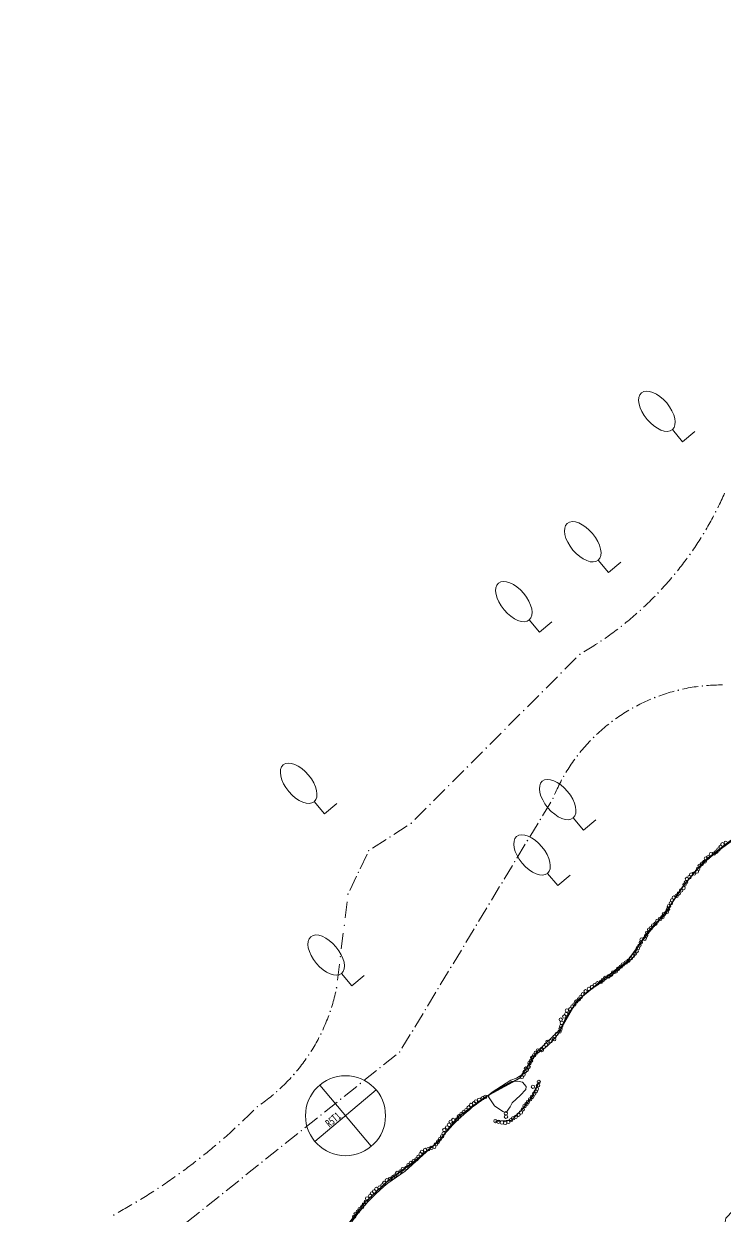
# Model space of a CAD drawing. Header units: metres. Extents: x -10443 to -4073, y -33280 to -26846.
# Drawn here: x -7335.88 to -7313.97, y -29017.2 to -28979.95 of the extents above; entities that cross this region are included whole.
import ezdxf
from ezdxf.enums import TextEntityAlignment as Align

# ---------------------------------------------------------------- set-up
doc = ezdxf.new("R2010")
doc.units = ezdxf.units.M
doc.header["$MEASUREMENT"] = 0
doc.linetypes.add('CONTINUOUS_1', pattern=[0])
doc.linetypes.add('CONTINUOUS_2', pattern=[0])
doc.layers.add('R6護岸構造(杭1列)', color=2, linetype='CONTINUOUS')
doc.layers.add('R6護岸構造(石組・玉石)', color=5, linetype='CONTINUOUS')
for name, color, linetype, lineweight in [('園路', 241, 'CONTINUOUS_2', 18), ('基準点', 254, 'CONTINUOUS_2', 18), ('木', 254, 'CONTINUOUS_2', 18), ('木材', 241, 'CONTINUOUS_2', 18), ('石', 241, 'CONTINUOUS_2', 18), ('護岸', 241, 'CONTINUOUS_2', 18)]:
    doc.layers.add(name, color=color, linetype=linetype, lineweight=lineweight)
doc.styles.add('MS Gothic', font='MS Gothic.ttf')

msp = doc.modelspace()

# ---------------------------------------------------------------- hatches: boundary and pattern name
at = {"layer": '園路', "linetype": 'CONTINUOUS_1', "lineweight": 18}
for points in [[(-7314.255, -28995.194, 1), (-7314.27, -28995.194, 1)], [(-7314.635, -28995.875, 1), (-7314.65, -28995.875, 1)], [(-7315.064, -28996.526, 1), (-7315.079, -28996.526, 1)], [(-7315.537, -28997.144, 1), (-7315.552, -28997.144, 1)], [(-7316.055, -28997.727, 1), (-7316.07, -28997.727, 1)], [(-7316.612, -28998.271, 1), (-7316.627, -28998.271, 1)], [(-7317.208, -28998.774, 1), (-7317.223, -28998.774, 1)], [(-7317.838, -28999.233, 1), (-7317.853, -28999.233, 1)], [(-7318.499, -28999.645, 1), (-7318.514, -28999.645, 1)], [(-7319.085, -29000.231, 1), (-7319.1, -29000.231, 1)], [(-7314.674, -29000.635, 1), (-7314.689, -29000.635, 1)], [(-7319.671, -29000.818, 1), (-7319.686, -29000.818, 1)], [(-7316.158, -29000.998, 1), (-7316.173, -29000.998, 1)], [(-7315.428, -29000.767, 1), (-7315.443, -29000.767, 1)], [(-7316.851, -29001.326, 1), (-7316.866, -29001.326, 1)], [(-7320.256, -29001.404, 1), (-7320.271, -29001.404, 1)], [(-7317.492, -29001.744, 1), (-7317.507, -29001.744, 1)], [(-7320.842, -29001.991, 1), (-7320.857, -29001.991, 1)], [(-7318.072, -29002.245, 1), (-7318.087, -29002.245, 1)], [(-7321.428, -29002.577, 1), (-7321.443, -29002.577, 1)], [(-7318.579, -29002.819, 1), (-7318.594, -29002.819, 1)], [(-7322.013, -29003.164, 1), (-7322.028, -29003.164, 1)], [(-7319.004, -29003.457, 1), (-7319.019, -29003.457, 1)], [(-7322.599, -29003.75, 1), (-7322.614, -29003.75, 1)], [(-7323.185, -29004.337, 1), (-7323.2, -29004.337, 1)], [(-7319.34, -29004.145, 1), (-7319.355, -29004.145, 1)], [(-7323.77, -29004.923, 1), (-7323.785, -29004.923, 1)], [(-7319.739, -29004.806, 1), (-7319.754, -29004.806, 1)], [(-7324.433, -29005.352, 1), (-7324.448, -29005.352, 1)], [(-7320.138, -29005.466, 1), (-7320.153, -29005.466, 1)], [(-7325.097, -29005.78, 1), (-7325.112, -29005.78, 1)], [(-7320.537, -29006.127, 1), (-7320.552, -29006.127, 1)], [(-7325.42, -29006.46, 1), (-7325.435, -29006.46, 1)], [(-7320.936, -29006.788, 1), (-7320.951, -29006.788, 1)], [(-7325.743, -29007.14, 1), (-7325.758, -29007.14, 1)], [(-7321.335, -29007.448, 1), (-7321.35, -29007.448, 1)], [(-7325.863, -29008.115, 1), (-7325.878, -29008.115, 1)], [(-7321.734, -29008.109, 1), (-7321.749, -29008.109, 1)], [(-7322.133, -29008.769, 1), (-7322.148, -29008.769, 1)], [(-7325.983, -29009.091, 1), (-7325.998, -29009.091, 1)], [(-7322.532, -29009.43, 1), (-7322.547, -29009.43, 1)], [(-7326.103, -29010.066, 1), (-7326.118, -29010.066, 1)], [(-7322.931, -29010.091, 1), (-7322.946, -29010.091, 1)], [(-7326.301, -29010.803, 1), (-7326.316, -29010.803, 1)], [(-7323.33, -29010.751, 1), (-7323.345, -29010.751, 1)], [(-7323.729, -29011.412, 1), (-7323.744, -29011.412, 1)], [(-7326.593, -29011.507, 1), (-7326.608, -29011.507, 1)], [(-7326.974, -29012.167, 1), (-7326.989, -29012.167, 1)], [(-7324.129, -29012.072, 1), (-7324.144, -29012.072, 1)], [(-7327.437, -29012.773, 1), (-7327.452, -29012.773, 1)], [(-7324.743, -29012.564, 1), (-7324.758, -29012.564, 1)], [(-7325.358, -29013.055, 1), (-7325.373, -29013.055, 1)], [(-7327.975, -29013.314, 1), (-7327.99, -29013.314, 1)], [(-7325.973, -29013.547, 1), (-7325.988, -29013.547, 1)], [(-7328.579, -29013.78, 1), (-7328.594, -29013.78, 1)], [(-7326.588, -29014.038, 1), (-7326.603, -29014.038, 1)], [(-7329.155, -29014.342, 1), (-7329.17, -29014.342, 1)], [(-7327.202, -29014.529, 1), (-7327.217, -29014.529, 1)], [(-7329.755, -29014.88, 1), (-7329.77, -29014.88, 1)], [(-7327.817, -29015.021, 1), (-7327.832, -29015.021, 1)], [(-7330.377, -29015.391, 1), (-7330.392, -29015.391, 1)], [(-7328.432, -29015.512, 1), (-7328.447, -29015.512, 1)], [(-7331.019, -29015.876, 1), (-7331.034, -29015.876, 1)], [(-7329.047, -29016.004, 1), (-7329.062, -29016.004, 1)], [(-7331.682, -29016.334, 1), (-7331.697, -29016.334, 1)], [(-7329.661, -29016.495, 1), (-7329.676, -29016.495, 1)], [(-7332.364, -29016.763, 1), (-7332.379, -29016.763, 1)], [(-7330.276, -29016.986, 1), (-7330.291, -29016.986, 1)], [(-7333.063, -29017.162, 1), (-7333.078, -29017.162, 1)]]:
    msp.add_hatch(color=256, dxfattribs=at).paths.add_polyline_path(points, flags=0)

# ---------------------------------------------------------------- linework, layer by layer
at = {"layer": 'R6護岸構造(杭1列)', "linetype": 'ByBlock'}
for points in [[(-7320.369, -29012.876), (-7319.825, -29012.036), (-7319.103, -29011.344), (-7318.607, -29010.476), (-7317.835, -29009.841), (-7317.03, -29009.248), (-7316.438, -29008.442), (-7315.797, -29007.674), (-7315.242, -29006.842), (-7314.592, -29006.082), (-7313.805, -29005.466), (-7312.93, -29004.981), (-7311.965, -29004.719), (-7311.048, -29004.319), (-7310.691, -29004.033)], [(-7321.147, -29014.231), (-7320.648, -29014.203), (-7320.294, -29013.85), (-7319.985, -29013.457), (-7319.777, -29013.002)], [(-7332.401, -29021.906), (-7331.438, -29021.635), (-7330.52, -29021.237), (-7329.732, -29020.622), (-7328.908, -29020.056), (-7328.066, -29019.516), (-7327.386, -29018.783), (-7326.666, -29018.088), (-7325.819, -29017.557), (-7325.216, -29016.759), (-7324.483, -29016.079), (-7323.683, -29015.478), (-7322.908, -29014.847), (-7322.282, -29014.067), (-7321.473, -29013.479), (-7321.334, -29013.401)]]:
    msp.add_lwpolyline(points, dxfattribs=at)
at = {"layer": 'R6護岸構造(石組・玉石)', "linetype": 'ByBlock'}
msp.add_lwpolyline([(-7321.334, -29013.401), (-7320.369, -29012.876)], dxfattribs=at)
at = {"layer": '園路', "linetype": 'CONTINUOUS_1', "lineweight": 18}
for p, q in [((-7318.623, -28999.761), (-7318.976, -29000.115)), ((-7319.209, -29000.348), (-7319.562, -29000.701)), ((-7319.794, -29000.934), (-7320.148, -29001.288)), ((-7320.38, -29001.521), (-7320.733, -29001.874)), ((-7320.966, -29002.107), (-7321.319, -29002.461)), ((-7321.551, -29002.694), (-7321.905, -29003.048)), ((-7322.137, -29003.28), (-7322.49, -29003.634)), ((-7322.723, -29003.867), (-7323.076, -29004.221)), ((-7319.676, -29004.69), (-7319.417, -29004.262)), ((-7323.308, -29004.453), (-7323.662, -29004.807)), ((-7323.899, -29005.002), (-7324.319, -29005.273)), ((-7320.075, -29005.35), (-7319.816, -29004.922)), ((-7324.563, -29005.43), (-7324.983, -29005.701)), ((-7320.474, -29006.011), (-7320.215, -29005.583)), ((-7325.158, -29005.894), (-7325.373, -29006.345)), ((-7325.482, -29006.574), (-7325.696, -29007.026)), ((-7320.873, -29006.671), (-7320.615, -29006.243)), ((-7321.272, -29007.332), (-7321.014, -29006.904)), ((-7325.78, -29007.38), (-7325.841, -29007.876)), ((-7321.671, -29007.993), (-7321.413, -29007.565)), ((-7325.9, -29008.355), (-7325.961, -29008.851)), ((-7322.07, -29008.653), (-7321.812, -29008.225)), ((-7322.469, -29009.314), (-7322.211, -29008.886)), ((-7326.02, -29009.33), (-7326.081, -29009.827)), ((-7322.869, -29009.974), (-7322.61, -29009.546)), ((-7323.268, -29010.635), (-7323.009, -29010.207)), ((-7323.667, -29011.296), (-7323.408, -29010.868)), ((-7324.066, -29011.956), (-7323.807, -29011.528)), ((-7324.639, -29012.474), (-7324.248, -29012.162)), ((-7325.253, -29012.966), (-7324.863, -29012.653)), ((-7325.868, -29013.457), (-7325.478, -29013.145)), ((-7326.483, -29013.948), (-7326.092, -29013.636)), ((-7327.098, -29014.44), (-7326.707, -29014.128)), ((-7327.713, -29014.931), (-7327.322, -29014.619)), ((-7328.327, -29015.423), (-7327.937, -29015.11)), ((-7328.942, -29015.914), (-7328.552, -29015.602)), ((-7329.557, -29016.405), (-7329.166, -29016.093)), ((-7330.172, -29016.897), (-7329.781, -29016.585)), ((-7330.786, -29017.388), (-7330.396, -29017.076))]:
    msp.add_line(p, q, dxfattribs=at)
for centre in [(-7314.263, -28995.194), (-7314.643, -28995.875), (-7315.071, -28996.526), (-7315.545, -28997.144), (-7316.062, -28997.727), (-7316.62, -28998.271), (-7317.215, -28998.774), (-7317.845, -28999.233), (-7318.507, -28999.645), (-7319.093, -29000.231), (-7314.681, -29000.635), (-7319.678, -29000.818), (-7316.166, -29000.998), (-7315.436, -29000.767), (-7316.858, -29001.326), (-7320.264, -29001.404), (-7317.5, -29001.744), (-7320.85, -29001.991), (-7318.08, -29002.245), (-7321.435, -29002.577), (-7318.587, -29002.819), (-7322.021, -29003.164), (-7319.012, -29003.457), (-7322.607, -29003.75), (-7323.192, -29004.337), (-7319.347, -29004.145), (-7323.778, -29004.923), (-7319.746, -29004.806), (-7324.441, -29005.352), (-7320.145, -29005.466), (-7325.104, -29005.78), (-7320.544, -29006.127), (-7325.427, -29006.46), (-7320.943, -29006.788), (-7325.751, -29007.14), (-7321.342, -29007.448), (-7325.87, -29008.115), (-7321.742, -29008.109), (-7322.141, -29008.769), (-7325.99, -29009.091), (-7322.54, -29009.43), (-7326.11, -29010.066), (-7322.939, -29010.091), (-7326.309, -29010.803), (-7323.338, -29010.751), (-7323.737, -29011.412), (-7326.601, -29011.507), (-7326.982, -29012.167), (-7324.136, -29012.072), (-7327.445, -29012.773), (-7324.751, -29012.564), (-7325.366, -29013.055), (-7327.983, -29013.314), (-7325.98, -29013.547), (-7328.586, -29013.78), (-7326.595, -29014.038), (-7329.162, -29014.342), (-7327.21, -29014.529), (-7329.762, -29014.88), (-7327.825, -29015.021), (-7330.384, -29015.391), (-7328.439, -29015.512), (-7331.027, -29015.876), (-7329.054, -29016.004), (-7331.69, -29016.334), (-7329.669, -29016.495), (-7332.371, -29016.763), (-7330.284, -29016.986), (-7333.071, -29017.162)]:
    msp.add_circle(centre, 0.0075, dxfattribs=at)
for centre, radius, start, end in [((-7323.897, -28990.255), 10.826, 333.597, 336.2432), ((-7323.897, -28990.255), 10.826, 329.472, 332.1182), ((-7323.897, -28990.255), 10.826, 325.347, 327.9932), ((-7323.897, -28990.255), 10.826, 321.222, 323.8681), ((-7323.897, -28990.255), 10.826, 317.097, 319.7431), ((-7323.897, -28990.255), 10.826, 312.972, 315.6181), ((-7323.897, -28990.255), 10.826, 308.847, 311.4931), ((-7323.897, -28990.255), 10.826, 304.722, 307.3681), ((-7323.897, -28990.255), 10.826, 300.5969, 303.2431), ((-7314.088, -29006.28), 5.676, 89.6037, 94.6512), ((-7314.088, -29006.28), 5.676, 105.0808, 110.1282), ((-7314.088, -29006.28), 5.676, 97.3423, 102.3897), ((-7314.088, -29006.28), 5.676, 112.8193, 117.8668), ((-7314.088, -29006.28), 5.676, 120.5579, 125.6053), ((-7314.088, -29006.28), 5.676, 128.2964, 133.3438), ((-7314.088, -29006.28), 5.676, 136.0349, 141.0824), ((-7314.088, -29006.28), 5.676, 143.7735, 148.8209), ((-7314.088, -29006.28), 5.676, 151.512, 156.5594), ((-7331.868, -29008.909), 5.873, 342.4763, 347.3542), ((-7331.868, -29008.909), 5.873, 335.0323, 339.9102), ((-7331.868, -29008.909), 5.873, 327.5882, 332.4661), ((-7331.868, -29008.909), 5.873, 320.1441, 325.022), ((-7331.868, -29008.909), 5.873, 312.7, 317.5779), ((-7331.868, -29008.909), 5.873, 305.256, 310.1339), ((-7342.165, -29000.441), 19.034, 313.5467, 315.0518), ((-7342.165, -29000.441), 19.034, 311.1224, 312.6274), ((-7342.165, -29000.441), 19.034, 308.6981, 310.2031), ((-7342.165, -29000.441), 19.034, 306.2737, 307.7788), ((-7342.165, -29000.441), 19.034, 303.8494, 305.3545), ((-7342.165, -29000.441), 19.034, 301.4251, 302.9302), ((-7342.165, -29000.441), 19.034, 299.0008, 300.5058)]:
    msp.add_arc(centre, radius, start, end, dxfattribs=at)
at = {"layer": '基準点', "linetype": 'CONTINUOUS_2', "lineweight": 18}
for p, q in [((-7326.788, -29014.865), (-7324.873, -29013.258)), ((-7325.027, -29015.019), (-7326.634, -29013.104))]:
    msp.add_line(p, q, dxfattribs=at)
msp.add_circle((-7325.83, -29014.062), 1.25, dxfattribs=at)
at = {"layer": '木', "linetype": 'CONTINUOUS_1', "lineweight": 18}
for p, q in [((-7315.297, -28993.009), (-7315.618, -28992.626)), ((-7314.914, -28992.688), (-7315.297, -28993.009)), ((-7317.615, -28997.089), (-7317.936, -28996.706)), ((-7317.232, -28996.768), (-7317.615, -28997.089)), ((-7319.767, -28998.957), (-7320.088, -28998.574)), ((-7319.384, -28998.635), (-7319.767, -28998.957)), ((-7326.489, -29004.633), (-7326.811, -29004.25)), ((-7326.106, -29004.312), (-7326.489, -29004.633)), ((-7318.397, -29005.143), (-7318.718, -29004.76)), ((-7318.014, -29004.821), (-7318.397, -29005.143)), ((-7319.198, -29006.873), (-7319.52, -29006.49)), ((-7318.815, -29006.551), (-7319.198, -29006.873)), ((-7325.631, -29010.003), (-7325.953, -29009.62)), ((-7325.248, -29009.681), (-7325.631, -29010.003))]:
    msp.add_line(p, q, dxfattribs=at)
for centre in [(-7316.1, -28992.051), (-7318.418, -28996.132), (-7320.57, -28997.999), (-7327.293, -29003.676), (-7319.2, -29004.185), (-7320.002, -29005.915), (-7326.435, -29009.045)]:
    msp.add_ellipse(centre, major_axis=(-0.482, 0.575), ratio=0.533333, dxfattribs=at)
at = {"layer": '木材', "linetype": 'CONTINUOUS_2', "lineweight": 18}
for centre in [(-7314.412, -29005.891), (-7314.316, -29005.873), (-7314.244, -29005.814), (-7314.176, -29005.744), (-7314.111, -29005.665), (-7314.051, -29005.583), (-7313.949, -29005.533), (-7314.765, -29006.26), (-7314.69, -29006.187), (-7314.608, -29006.122), (-7314.566, -29006.027), (-7314.498, -29005.986), (-7315.083, -29006.61), (-7315.031, -29006.532), (-7314.941, -29006.497), (-7314.854, -29006.432), (-7314.813, -29006.348), (-7315.27, -29006.947), (-7315.24, -29006.84), (-7315.192, -29006.769), (-7315.163, -29006.663), (-7315.627, -29007.33), (-7315.574, -29007.25), (-7315.485, -29007.192), (-7315.419, -29007.117), (-7315.343, -29007.02), (-7315.878, -29007.752), (-7315.788, -29007.694), (-7315.753, -29007.606), (-7315.723, -29007.512), (-7315.665, -29007.424), (-7316.217, -29008.118), (-7316.142, -29008.061), (-7316.084, -29007.975), (-7316, -29007.912), (-7315.923, -29007.851), (-7316.433, -29008.436), (-7316.406, -29008.345), (-7316.345, -29008.247), (-7316.283, -29008.197), (-7316.698, -29008.828), (-7316.648, -29008.747), (-7316.602, -29008.647), (-7316.577, -29008.558), (-7316.483, -29008.53), (-7316.988, -29009.217), (-7316.922, -29009.147), (-7316.852, -29009.073), (-7316.795, -29009.002), (-7316.733, -29008.917), (-7317.467, -29009.585), (-7317.382, -29009.551), (-7317.306, -29009.467), (-7317.229, -29009.403), (-7317.159, -29009.339), (-7317.072, -29009.279), (-7318.043, -29009.981), (-7317.96, -29009.925), (-7317.851, -29009.879), (-7317.793, -29009.825), (-7317.713, -29009.758), (-7317.607, -29009.707), (-7317.528, -29009.659), (-7318.482, -29010.359), (-7318.419, -29010.271), (-7318.33, -29010.175), (-7318.225, -29010.097), (-7318.128, -29010.04), (-7318.806, -29010.736), (-7318.74, -29010.65), (-7318.679, -29010.588), (-7318.619, -29010.497), (-7318.54, -29010.428), (-7319.105, -29011.058), (-7318.997, -29010.965), (-7318.933, -29010.888), (-7318.913, -29010.775), (-7319.143, -29011.433), (-7319.111, -29011.352), (-7319.089, -29011.263), (-7319.075, -29011.16), (-7319.571, -29011.845), (-7319.519, -29011.751), (-7319.421, -29011.737), (-7319.311, -29011.674), (-7319.294, -29011.59), (-7319.23, -29011.507), (-7319.935, -29012.177), (-7319.885, -29012.098), (-7319.818, -29012.024), (-7319.693, -29012.01), (-7319.631, -29011.916), (-7320.194, -29012.59), (-7320.106, -29012.534), (-7320.082, -29012.422), (-7320.034, -29012.343), (-7319.999, -29012.246), (-7320.322, -29012.85), (-7320.27, -29012.779), (-7320.232, -29012.688), (-7319.974, -29013.157), (-7319.888, -29013.304), (-7319.852, -29013.224), (-7319.817, -29013.117), (-7319.793, -29013.008), (-7321.817, -29013.672), (-7321.756, -29013.615), (-7321.655, -29013.563), (-7321.545, -29013.516), (-7321.464, -29013.473), (-7320.174, -29013.695), (-7320.125, -29013.63), (-7320.06, -29013.548), (-7319.992, -29013.466), (-7319.937, -29013.377), (-7322.293, -29014.08), (-7322.207, -29014.015), (-7322.133, -29013.946), (-7322.056, -29013.89), (-7321.984, -29013.808), (-7321.91, -29013.729), (-7320.822, -29013.988), (-7320.817, -29014.093), (-7320.422, -29014.029), (-7320.352, -29013.963), (-7320.293, -29013.865), (-7320.239, -29013.763), (-7322.655, -29014.429), (-7322.596, -29014.346), (-7322.546, -29014.252), (-7322.465, -29014.195), (-7322.345, -29014.173), (-7321.147, -29014.231), (-7321.049, -29014.251), (-7320.941, -29014.274), (-7320.842, -29014.287), (-7320.741, -29014.257), (-7320.665, -29014.204), (-7320.591, -29014.142), (-7320.511, -29014.1), (-7322.88, -29014.793), (-7322.812, -29014.708), (-7322.764, -29014.617), (-7322.742, -29014.505), (-7323.444, -29015.189), (-7323.345, -29015.131), (-7323.242, -29015.108), (-7323.15, -29015.068), (-7323.058, -29015.035), (-7323.003, -29014.953), (-7322.938, -29014.872), (-7323.791, -29015.54), (-7323.696, -29015.479), (-7323.612, -29015.425), (-7323.55, -29015.344), (-7323.484, -29015.265), (-7324.275, -29015.929), (-7324.213, -29015.849), (-7324.115, -29015.802), (-7324.038, -29015.731), (-7323.932, -29015.689), (-7323.866, -29015.607), (-7324.765, -29016.305), (-7324.675, -29016.236), (-7324.618, -29016.163), (-7324.539, -29016.08), (-7324.44, -29016.039), (-7324.347, -29015.989), (-7325.153, -29016.648), (-7325.057, -29016.565), (-7325.006, -29016.489), (-7324.935, -29016.43), (-7324.866, -29016.353), (-7325.447, -29017.061), (-7325.387, -29016.981), (-7325.307, -29016.911), (-7325.26, -29016.834), (-7325.19, -29016.747), (-7325.559, -29017.219), (-7325.513, -29017.131)]:
    msp.add_circle(centre, 0.0535, dxfattribs=at)
at = {"layer": '石', "linetype": 'CONTINUOUS_2', "lineweight": 18, "flags": 128}
msp.add_lwpolyline([(-7321.366, -29013.471), (-7321.174, -29013.75), (-7320.913, -29013.928), (-7320.812, -29013.96), (-7320.684, -29013.784), (-7320.624, -29013.665), (-7320.376, -29013.43), (-7320.193, -29013.245), (-7320.181, -29013.145), (-7320.296, -29013.014), (-7320.458, -29012.979), (-7320.644, -29012.998), (-7321.243, -29013.326), (-7321.334, -29013.401)], close=True, dxfattribs=at)
at = {"layer": '護岸', "lineweight": 18, "flags": 128}
msp.add_lwpolyline([(-7308.027, -29084.037), (-7314.12, -29087.436), (-7314.469, -29086.607), (-7315.064, -29086.238), (-7315.208, -29085.831), (-7315.723, -29085.309), (-7316.034, -29084.834), (-7316.086, -29084.405), (-7316.489, -29083.689), (-7316.795, -29082.88), (-7317.005, -29081.876), (-7316.678, -29080.744), (-7317.018, -29079.99), (-7317.197, -29078.86), (-7316.921, -29078.482), (-7316.891, -29078.178), (-7316.556, -29077.721), (-7316.39, -29077.025), (-7316.067, -29076.271), (-7315.436, -29075.27), (-7315.393, -29074.651, -0.288423), (-7314.387, -29073.285), (-7314.158, -29072.585), (-7313.935, -29071.949), (-7313.566, -29070.927), (-7313.216, -29070.679), (-7312.856, -29069.834), (-7312.6, -29069.366), (-7312.33, -29068.675), (-7311.893, -29068.289), (-7311.566, -29067.795), (-7311.417, -29067.297), (-7311.061, -29066.936), (-7310.902, -29065.95), (-7310.85, -29065.489), (-7310.537, -29065.05), (-7310.579, -29064.475), (-7310.284, -29063.114), (-7309.907, -29061.875, 0.194338), (-7312.797, -29048.939, 0.069516), (-7318.602, -29041.987), (-7320.553, -29040.237), (-7321.482, -29039.04), (-7322.677, -29038.412), (-7323.767, -29037.819), (-7324.525, -29036.876), (-7325.507, -29036.898), (-7325.728, -29036.491), (-7325.812, -29035.749), (-7326.037, -29035.586), (-7326.494, -29035.146), (-7326.877, -29034.336), (-7326.891, -29033.818, -0.024416), (-7327.219, -29033.198, -0.125332), (-7328.357, -29031.226), (-7328.778, -29030.156, 0.231484), (-7329.771, -29029.304), (-7330.248, -29028.827), (-7330.457, -29027.659, -0.264542), (-7331.793, -29026.825), (-7332.129, -29026.601), (-7332.235, -29026.23), (-7332.434, -29025.998), (-7332.746, -29026.206), (-7334.128, -29026.103, 0.025048), (-7334.587, -29026.138), (-7335.008, -29026.356), (-7335.195, -29026.262), (-7335.617, -29026.39), (-7335.789, -29026.199), (-7335.678, -29025.945), (-7335.881, -29022.611), (-7335.343, -29022.496), (-7333.945, -29022.591), (-7332.838, -29022.321), (-7332.384, -29021.871), (-7331.95, -29021.804), (-7331.887, -29021.795), (-7330.229, -29021.125), (-7330.213, -29021.189), (-7330.071, -29020.83), (-7329.466, -29020.436), (-7328.933, -29020.115), (-7328.357, -29019.748), (-7327.918, -29019.428, -0.101763), (-7326.369, -29017.877), (-7325.81, -29017.66, -0.124184), (-7323.963, -29015.797), (-7322.863, -29014.792, -0.076263), (-7321.489, -29013.523), (-7321.243, -29013.326), (-7320.67, -29012.95), (-7320.493, -29012.885), (-7320.124, -29012.658), (-7320.004, -29012.211, 0.12791), (-7319.139, -29011.436, -0.12455), (-7318.282, -29010.192, 0.042697), (-7316.83, -29009.103, -0.143457), (-7315.828, -29007.785, -0.24416), (-7311.587, -29004.671), (-7309.89, -29003.86), (-7309.596, -29003.389), (-7307.914, -29002.038), (-7305.714, -29000.499), (-7303.65, -28999.406), (-7302.283, -28998.523), (-7301.057, -28997.412, -0.056829), (-7298.013, -28995.17, -0.036659), (-7293.423, -28993.282), (-7292.593, -28993.085), (-7291.78, -28992.458), (-7290.647, -28991.754), (-7289.988, -28991.321), (-7289.277, -28990.658), (-7288.793, -28990.32, -0.222982), (-7287.27, -28988.745), (-7286.893, -28988.676), (-7286.659, -28988.249), (-7284.019, -28985.32), (-7283.947, -28984.914), (-7283.381, -28984.587), (-7282.773, -28983.879), (-7282.3, -28983.087), (-7281.914, -28982.763, -0.123015), (-7279.326, -28979.603), (-7277.639, -28978.336, -0.129953), (-7275.495, -28976.768), (-7272.152, -28974.391), (-7268.494, -28973.279), (-7267.895, -28972.762), (-7266.661, -28972.563), (-7265.559, -28971.851), (-7263.999, -28971.172), (-7263.043, -28970.968), (-7259.643, -28969.513), (-7258.555, -28969.207), (-7258.2, -28969.034), (-7257.595, -28967.956), (-7256.898, -28967.942), (-7256.332, -28967.753), (-7255.465, -28967.032), (-7255.275, -28966.229), (-7255.709, -28965.579), (-7254.757, -28963.969), (-7254.016, -28962.847, -0.222516), (-7251.818, -28957.515), (-7251.146, -28956.986), (-7249.909, -28956.279), (-7247.864, -28955.949, -0.125683), (-7241.647, -28955.806), (-7235.201, -28957.892), (-7232.279, -28958.601), (-7231.659, -28959.085), (-7229.365, -28960.248), (-7227.738, -28961.281), (-7226.553, -28962.298), (-7225.691, -28962.66), (-7224.704, -28963.863), (-7223.151, -28965.295), (-7220.54, -28967.329), (-7218.729, -28969.119), (-7217.104, -28971.016), (-7215.529, -28971.656), (-7215.124, -28972.139), (-7213.482, -28973.035), (-7212.672, -28973.393), (-7211.37, -28973.947), (-7210.637, -28974.259), (-7209.382, -28974.288), (-7208.298, -28974.048), (-7206.989, -28974.504), (-7205.196, -28975.729, -0.376867), (-7204.18, -28980.08), (-7205.608, -28980.636), (-7206.949, -28981.76), (-7210.407, -28982.043), (-7215.233, -28980.263), (-7215.941, -28980.336), (-7217.406, -28981.199), (-7220.27, -28984.518), (-7222.061, -28987.646), (-7222.938, -28988.931), (-7222.996, -28989.398), (-7223.74, -28991.043), (-7224.355, -28991.411), (-7224.443, -28992.012), (-7225.227, -28992.472), (-7225.752, -28993.357), (-7226.08, -28994.753), (-7227.06, -28997.453, 0.089045), (-7227.451, -29007.217, 0.164021), (-7225.363, -29013.609), (-7224.891, -29014.619), (-7224.397, -29014.998), (-7223.056, -29016.95), (-7221.461, -29018.968, 0.188853), (-7218.41, -29020.943, -0.31035), (-7213.68, -29025.959), (-7213.583, -29026.923), (-7213.499, -29027.917, -0.135695), (-7215.762, -29033.195, 0.046883), (-7217.45, -29036.087), (-7217.731, -29036.97), (-7217.785, -29037.374), (-7218.09, -29037.918), (-7218.323, -29038.397), (-7218.546, -29038.736), (-7221.667, -29037.621), (-7221.204, -29036.593), (-7222.078, -29035.522), (-7223.624, -29035.535), (-7226.28, -29034.653), (-7226.072, -29033.498), (-7225.902, -29031.985), (-7225.508, -29030.498), (-7225.495, -29030.365), (-7225.205, -29028.929), (-7225.257, -29027.785), (-7225.444, -29026.968, 0.110139), (-7226.117, -29024.439), (-7227.119, -29024.549), (-7230.301, -29019.872), (-7231.148, -29018.902), (-7232.84, -29016.846), (-7233.167, -29015.358), (-7233.877, -29013.537, -0.14227), (-7233.796, -29004.802), (-7232.694, -28999.028), (-7231.917, -28995.615), (-7231.064, -28991.39), (-7230.094, -28988.338), (-7228.792, -28985.881), (-7228.4, -28984.07), (-7228.324, -28981), (-7228.244, -28979.744), (-7228.635, -28977.996), (-7230.018, -28976.949), (-7229.852, -28976.283), (-7230.31, -28975.777), (-7232.234, -28974.838), (-7233.764, -28974.507), (-7235.662, -28974.09), (-7240.757, -28973.333), (-7242.955, -28973.736), (-7244.424, -28973.536), (-7245.698, -28973.468), (-7247.043, -28974.143), (-7247.661, -28974.528), (-7248.701, -28974.84), (-7249.871, -28975.624), (-7251.542, -28976.705), (-7254.015, -28978.549), (-7256.281, -28980.5), (-7257.502, -28981.755), (-7258.975, -28983.337), (-7262.164, -28984.876), (-7263.759, -28985.391), (-7266.13, -28986.393), (-7266.716, -28986.735), (-7268.002, -28987.008), (-7268.434, -28987.338), (-7269.243, -28987.565), (-7269.795, -28988.007), (-7270.312, -28988.32), (-7270.467, -28988.593), (-7271.154, -28989.005), (-7271.542, -28989), (-7272.777, -28989.531), (-7273.477, -28990.031), (-7274.362, -28990.456), (-7274.963, -28991.048), (-7276.626, -28992.64), (-7277.493, -28993.884), (-7278.497, -28995.188), (-7279.046, -28995.707), (-7279.542, -28995.735), (-7280.319, -28996.519), (-7281.376, -28997.179), (-7283.009, -28997.872), (-7283.762, -28998.009), (-7284.971, -28998.453), (-7285.974, -28998.998), (-7286.73, -28999.04), (-7287.657, -28999.257), (-7288.48, -28999.454), (-7289.405, -28999.582), (-7289.866, -28999.738), (-7290.58, -29000.381), (-7291.295, -29000.169), (-7292.033, -28999.997), (-7293.064, -28999.775), (-7293.491, -28999.967), (-7293.794, -29000.201), (-7294.486, -29000.738), (-7295.443, -29001.508), (-7295.758, -29002.134), (-7296.275, -29002.617), (-7297.017, -29003.089), (-7297.702, -29003.458), (-7299.104, -29003.906), (-7300.881, -29004.588), (-7303.45, -29005.689), (-7304.935, -29007.213), (-7306.251, -29009.3), (-7307.393, -29011.067), (-7307.733, -29011.661), (-7308.21, -29012.127), (-7308.782, -29012.442), (-7309.585, -29013.171), (-7310.357, -29014.148), (-7310.732, -29014.783), (-7311.14, -29015.173), (-7311.641, -29015.337), (-7312.84, -29016.111), (-7313.944, -29017.268), (-7314.037, -29017.825), (-7315.515, -29019.645), (-7315.942, -29020.089), (-7316.213, -29020.507), (-7317.042, -29021.509), (-7317.314, -29021.837), (-7317.587, -29022.261), (-7318.043, -29022.878), (-7318.721, -29023.17), (-7319.339, -29023.908), (-7319.479, -29025.46), (-7319.531, -29026.312), (-7318.907, -29028.43), (-7318.53, -29029.455), (-7317.782, -29030.523), (-7317.146, -29031.657), (-7316.451, -29033.278), (-7316.344, -29034.11), (-7316.096, -29035.296), (-7315.381, -29036.541), (-7314.702, -29037.652), (-7314.408, -29037.976), (-7314.099, -29038.047), (-7312.774, -29039.966), (-7312.177, -29041.189), (-7312.143, -29041.49), (-7311.666, -29042.177), (-7311.398, -29042.326), (-7309.619, -29044.918), (-7308.622, -29046.014), (-7308.305, -29046.693), (-7307.801, -29047.006), (-7306.833, -29048.5), (-7305.563, -29050.474), (-7305.493, -29050.767), (-7305.088, -29051.25), (-7304.676, -29052.003), (-7304.507, -29052.662), (-7304.542, -29053.197), (-7304.403, -29053.794), (-7303.994, -29054.308), (-7303.635, -29054.918), (-7303.524, -29055.836), (-7303.324, -29056.271), (-7303.667, -29057.537), (-7303.462, -29057.958), (-7303.985, -29062.23), (-7304.323, -29064.314), (-7305.209, -29068.166), (-7305.932, -29070.145), (-7306.507, -29072.011), (-7306.199, -29072.379), (-7307.016, -29075.508), (-7307.231, -29076.102), (-7307.217, -29076.486), (-7307.345, -29077.45), (-7307.673, -29078.281), (-7307.822, -29079.036), (-7308.038, -29080.55), (-7307.999, -29081.557), (-7308.027, -29084.037)], format="xyb", dxfattribs=at)

# ---------------------------------------------------------------- texts
at = {"layer": '基準点', "lineweight": 18, "style": 'MS Gothic', "width": 0.769531}
msp.add_text('R5T1', height=0.25, rotation=40, dxfattribs=at).set_placement((-7326.33, -29014.439), (-7325.947, -29014.118), align=Align.FIT)

doc.saveas('drawing.dxf')
